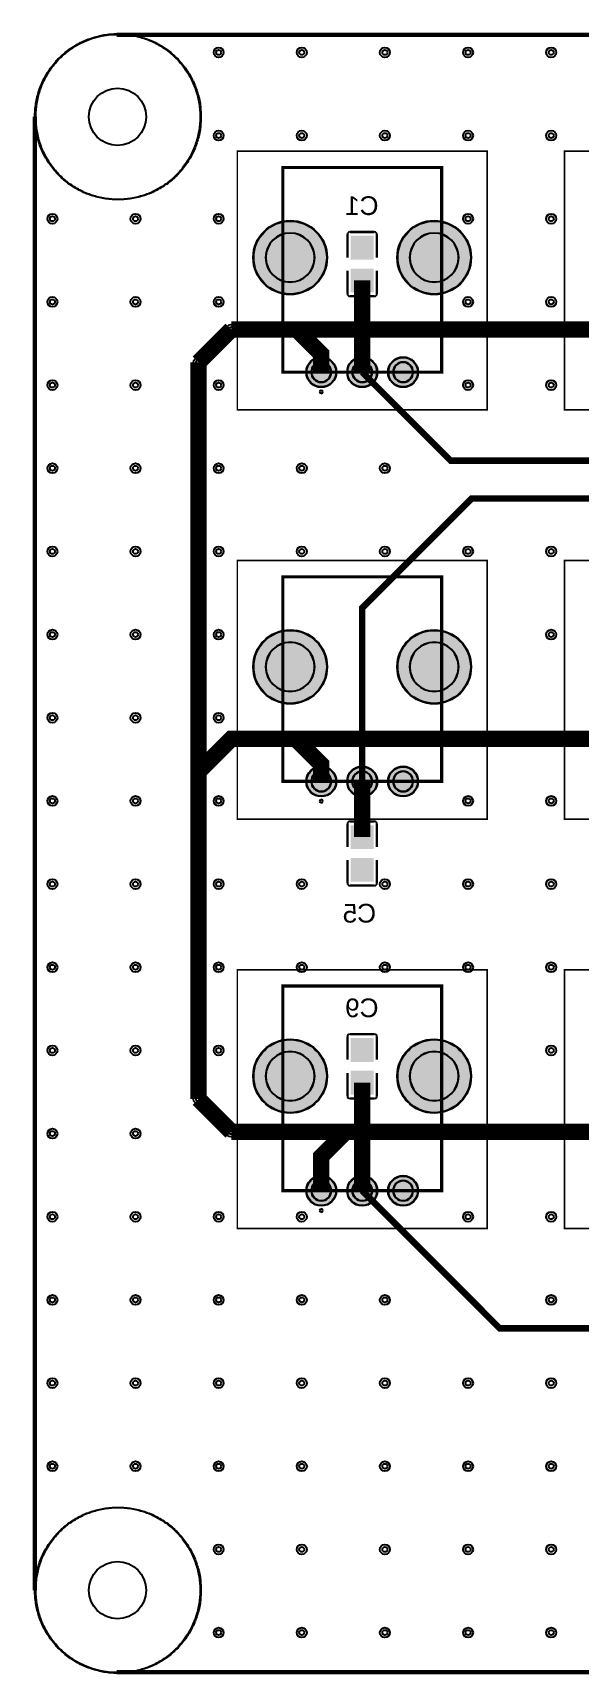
# Model space of a CAD drawing. Header units: millimetres. Extents: x 0 to 100, y 0 to 100.
# Drawn here: x -0.1 to 33.3, y -0.1 to 100.1 of the extents above; entities that cross this region are included whole.
import ezdxf

# ---------------------------------------------------------------- set-up
doc = ezdxf.new("R2010")
doc.units = ezdxf.units.MM
for name, color, linetype, true_color in [('BoardOutLine', 7, 'Continuous', 0xff00ff), ('BottomLayer', 7, 'Continuous', 0x0000ff), ('BottomPasteMaskLayer', 7, 'Continuous', 0x800000), ('BottomSilkLayer', 7, 'Continuous', 0x66cc33), ('BottomSolderMaskLayer', 7, 'Continuous', 0xaa00ff), ('Document', 7, 'Continuous', 0xffffff), ('Hole', 7, 'Continuous', 0x222222), ('Multi-Layer', 7, 'Continuous', 0xc0c0c0), ('TopLayer', 7, 'Continuous', 0xff0000), ('TopSilkLayer', 7, 'Continuous', 0xffcc00), ('TopSolderMaskLayer', 7, 'Continuous', 0x800080)]:
    doc.layers.add(name, color=color, linetype=linetype, true_color=true_color)
doc.styles.get("Standard").update_dxf_attribs({"font": 'arial.ttf'})

msp = doc.modelspace()

# ---------------------------------------------------------------- hatches: boundary and pattern name
at = {"layer": 'BottomLayer'}
for points in [[(20.68, 86.3), (19.32, 86.3), (19.32, 87.71), (20.68, 87.71)], [(20.68, 85.7), (19.32, 85.7), (19.32, 84.29), (20.68, 84.29)], [(19.32, 50.3), (20.68, 50.3), (20.68, 51.71), (19.32, 51.71)], [(19.32, 49.7), (20.68, 49.7), (20.68, 48.29), (19.32, 48.29)], [(20.68, 37.3), (19.32, 37.3), (19.32, 38.71), (20.68, 38.71)], [(20.68, 36.7), (19.32, 36.7), (19.32, 35.29), (20.68, 35.29)]]:
    msp.add_hatch(color=256, dxfattribs=at).paths.add_polyline_path(points)
at = {"layer": 'BottomPasteMaskLayer'}
for points in [[(20.62, 87.68), (19.34, 87.68), (19.29, 87.63), (19.29, 86.48), (19.34, 86.43), (19.75, 86.42), (19.75, 86.87), (20.2, 86.87), (20.2, 86.43), (20.62, 86.43), (20.67, 86.48), (20.67, 87.63)], [(20.62, 85.52), (20.2, 85.52), (20.2, 85.08), (19.75, 85.08), (19.75, 85.52), (19.34, 85.52), (19.29, 85.48), (19.29, 84.33), (19.34, 84.28), (20.62, 84.28), (20.67, 84.33), (20.67, 85.48)], [(19.38, 50.47), (19.8, 50.47), (19.8, 50.92), (20.25, 50.92), (20.25, 50.48), (20.66, 50.47), (20.71, 50.52), (20.71, 51.67), (20.66, 51.72), (19.38, 51.72), (19.33, 51.67), (19.33, 50.52)], [(19.38, 48.32), (20.66, 48.32), (20.71, 48.37), (20.71, 49.52), (20.66, 49.57), (20.25, 49.58), (20.25, 49.13), (19.8, 49.13), (19.8, 49.57), (19.38, 49.57), (19.33, 49.52), (19.33, 48.37)], [(20.62, 38.68), (19.34, 38.68), (19.29, 38.63), (19.29, 37.48), (19.34, 37.43), (19.75, 37.42), (19.75, 37.87), (20.2, 37.87), (20.2, 37.43), (20.62, 37.43), (20.67, 37.48), (20.67, 38.63)], [(20.62, 36.52), (20.2, 36.52), (20.2, 36.08), (19.75, 36.08), (19.75, 36.52), (19.34, 36.52), (19.29, 36.48), (19.29, 35.33), (19.34, 35.28), (20.62, 35.28), (20.67, 35.33), (20.67, 36.48)]]:
    msp.add_hatch(color=256, dxfattribs=at).paths.add_polyline_path(points)
at = {"layer": 'BottomSolderMaskLayer'}
for points in [[(13.34, 86.4, 1), (17.86, 86.4, 1)], [(22.14, 86.4, 1), (26.66, 86.4, 1)], [(20.7, 86.27), (19.3, 86.27), (19.3, 87.73), (20.7, 87.73)], [(20.7, 85.73), (19.3, 85.73), (19.3, 84.27), (20.7, 84.27)], [(16.57, 79.4, 1), (18.43, 79.4, 1)], [(19.07, 79.4, 1), (20.93, 79.4, 1)], [(21.57, 79.4, 1), (23.43, 79.4, 1)], [(13.34, 61.4, 1), (17.86, 61.4, 1)], [(22.14, 61.4, 1), (26.66, 61.4, 1)], [(16.57, 54.4, 1), (18.43, 54.4, 1)], [(19.07, 54.4, 1), (20.93, 54.4, 1)], [(21.57, 54.4, 1), (23.43, 54.4, 1)], [(19.3, 50.27), (20.7, 50.27), (20.7, 51.73), (19.3, 51.73)], [(19.3, 49.73), (20.7, 49.73), (20.7, 48.27), (19.3, 48.27)], [(13.34, 36.4, 1), (17.86, 36.4, 1)], [(20.7, 37.27), (19.3, 37.27), (19.3, 38.73), (20.7, 38.73)], [(22.14, 36.4, 1), (26.66, 36.4, 1)], [(20.7, 36.73), (19.3, 36.73), (19.3, 35.27), (20.7, 35.27)], [(16.57, 29.4, 1), (18.43, 29.4, 1)], [(19.07, 29.4, 1), (20.93, 29.4, 1)], [(21.57, 29.4, 1), (23.43, 29.4, 1)]]:
    msp.add_hatch(color=256, dxfattribs=at).paths.add_polyline_path(points)
at = {"layer": 'Multi-Layer'}
for points in [[(13.37, 86.4, 1), (17.83, 86.4, 1)], [(22.17, 86.4, 1), (26.63, 86.4, 1)], [(16.6, 79.4, 1), (18.4, 79.4, 1)], [(19.1, 79.4, 1), (20.9, 79.4, 1)], [(21.6, 79.4, 1), (23.4, 79.4, 1)], [(13.37, 61.4, 1), (17.83, 61.4, 1)], [(22.17, 61.4, 1), (26.63, 61.4, 1)], [(16.6, 54.4, 1), (18.4, 54.4, 1)], [(19.1, 54.4, 1), (20.9, 54.4, 1)], [(21.6, 54.4, 1), (23.4, 54.4, 1)], [(13.37, 36.4, 1), (17.83, 36.4, 1)], [(22.17, 36.4, 1), (26.63, 36.4, 1)], [(16.6, 29.4, 1), (18.4, 29.4, 1)], [(19.1, 29.4, 1), (20.9, 29.4, 1)], [(21.6, 29.4, 1), (23.4, 29.4, 1)]]:
    msp.add_hatch(color=256, dxfattribs=at).paths.add_polyline_path(points)
at = {"layer": 'TopSolderMaskLayer'}
for points in [[(13.34, 86.4, 1), (17.86, 86.4, 1)], [(22.14, 86.4, 1), (26.66, 86.4, 1)], [(16.57, 79.4, 1), (18.43, 79.4, 1)], [(19.07, 79.4, 1), (20.93, 79.4, 1)], [(21.57, 79.4, 1), (23.43, 79.4, 1)], [(13.34, 61.4, 1), (17.86, 61.4, 1)], [(22.14, 61.4, 1), (26.66, 61.4, 1)], [(16.57, 54.4, 1), (18.43, 54.4, 1)], [(19.07, 54.4, 1), (20.93, 54.4, 1)], [(21.57, 54.4, 1), (23.43, 54.4, 1)], [(13.34, 36.4, 1), (17.86, 36.4, 1)], [(22.14, 36.4, 1), (26.66, 36.4, 1)], [(16.57, 29.4, 1), (18.43, 29.4, 1)], [(19.07, 29.4, 1), (20.93, 29.4, 1)], [(21.57, 29.4, 1), (23.43, 29.4, 1)]]:
    msp.add_hatch(color=256, dxfattribs=at).paths.add_polyline_path(points)

# ---------------------------------------------------------------- linework, layer by layer
at = {"layer": 'BoardOutLine', "const_width": 0.254}
for points in [[(5, 100), (95, 100)], [(0, 5), (0, 95)], [(95, 0), (5, 0)]]:
    msp.add_lwpolyline(points, dxfattribs=at)
at = {"layer": 'BoardOutLine'}
for centre, start, end in [((5, 95), 90, 180), ((5, 5), 180, 270)]:
    msp.add_arc(centre, 5, start, end, dxfattribs=at)
at = {"layer": 'BottomLayer'}
for points in [[(0.05, 95), (0.05, 95.1), (0.05, 95.2), (0.06, 95.31), (0.07, 95.41), (0.07, 95.51), (0.09, 95.61), (0.1, 95.71), (0.11, 95.81), (0.13, 95.91), (0.15, 96.01), (0.17, 96.11), (0.19, 96.21), (0.22, 96.31), (0.25, 96.41), (0.28, 96.5), (0.31, 96.6), (0.34, 96.7), (0.38, 96.79), (0.41, 96.89), (0.45, 96.98), (0.49, 97.08), (0.53, 97.17), (0.58, 97.26), (0.62, 97.35), (0.67, 97.44), (0.72, 97.53), (0.77, 97.62), (0.83, 97.7), (0.88, 97.79), (0.94, 97.87), (1, 97.96), (1.06, 98.04), (1.12, 98.12), (1.18, 98.2), (1.25, 98.28), (1.32, 98.36), (1.38, 98.43), (1.45, 98.51), (1.53, 98.58), (1.6, 98.65), (1.67, 98.72), (1.75, 98.79), (1.82, 98.85), (1.9, 98.92), (1.98, 98.98), (2.06, 99.05), (2.14, 99.11), (2.23, 99.16), (2.31, 99.22), (2.4, 99.28), (2.48, 99.33), (2.57, 99.38), (2.66, 99.43), (2.75, 99.48), (2.84, 99.53), (2.93, 99.57), (3.02, 99.62), (3.12, 99.66), (3.21, 99.7), (3.31, 99.73), (3.4, 99.77), (3.5, 99.8), (3.6, 99.83), (3.69, 99.86), (3.79, 99.89), (3.89, 99.91), (3.99, 99.94), (4.09, 99.96), (4.19, 99.98), (4.29, 100), (4.39, 100.01), (4.49, 100.02), (4.59, 100.04), (4.69, 100.04), (4.79, 100.05), (4.9, 100.06), (5, 100.06), (5.1, 100.06), (5.2, 100.06), (5.3, 100.06), (5.41, 100.05), (5.51, 100.04), (5.61, 100.04), (5.71, 100.02), (5.81, 100.01), (5.91, 100), (6.01, 99.98), (6.11, 99.96), (6.21, 99.94), (6.31, 99.91), (6.41, 99.89), (6.51, 99.86), (6.6, 99.83), (6.7, 99.8), (6.8, 99.77), (6.89, 99.73), (6.99, 99.7), (7.08, 99.66), (7.18, 99.62), (7.27, 99.57), (7.36, 99.53), (7.45, 99.48), (7.54, 99.43), (7.63, 99.38), (7.72, 99.33), (7.8, 99.28), (7.89, 99.22), (7.97, 99.16), (8.06, 99.11), (8.14, 99.05), (8.22, 98.98), (8.3, 98.92), (8.38, 98.85), (8.45, 98.79), (8.53, 98.72), (8.6, 98.65), (8.67, 98.58), (8.75, 98.51), (8.82, 98.43), (8.88, 98.36), (8.95, 98.28), (9.02, 98.2), (9.08, 98.12), (9.14, 98.04), (9.2, 97.96), (9.26, 97.87), (9.32, 97.79), (9.37, 97.7), (9.43, 97.62), (9.48, 97.53), (9.53, 97.44), (9.58, 97.35), (9.62, 97.26), (9.67, 97.17), (9.71, 97.08), (9.75, 96.98), (9.79, 96.89), (9.82, 96.79), (9.86, 96.7), (9.89, 96.6), (9.92, 96.5), (9.95, 96.41), (9.98, 96.31), (10.01, 96.21), (10.03, 96.11), (10.05, 96.01), (10.07, 95.91), (10.09, 95.81), (10.1, 95.71), (10.11, 95.61), (10.13, 95.51), (10.13, 95.41), (10.14, 95.31), (10.15, 95.2), (10.15, 95.1), (10.15, 95), (10.15, 94.9), (10.15, 94.8), (10.14, 94.69), (10.13, 94.59), (10.13, 94.49), (10.11, 94.39), (10.1, 94.29), (10.09, 94.19), (10.07, 94.09), (10.05, 93.99), (10.03, 93.89), (10.01, 93.79), (9.98, 93.69), (9.95, 93.59), (9.92, 93.49), (9.89, 93.4), (9.86, 93.3), (9.82, 93.21), (9.79, 93.11), (9.75, 93.02), (9.71, 92.92), (9.67, 92.83), (9.62, 92.74), (9.58, 92.65), (9.53, 92.56), (9.48, 92.47), (9.43, 92.38), (9.37, 92.3), (9.32, 92.21), (9.26, 92.13), (9.2, 92.04), (9.14, 91.96), (9.08, 91.88), (9.02, 91.8), (8.95, 91.72), (8.88, 91.64), (8.82, 91.57), (8.75, 91.49), (8.67, 91.42), (8.6, 91.35), (8.53, 91.28), (8.45, 91.21), (8.38, 91.15), (8.3, 91.08), (8.22, 91.02), (8.14, 90.95), (8.06, 90.89), (7.97, 90.84), (7.89, 90.78), (7.8, 90.72), (7.72, 90.67), (7.63, 90.62), (7.54, 90.57), (7.45, 90.52), (7.36, 90.47), (7.27, 90.43), (7.18, 90.38), (7.08, 90.34), (6.99, 90.3), (6.89, 90.27), (6.8, 90.23), (6.7, 90.2), (6.6, 90.17), (6.51, 90.14), (6.41, 90.11), (6.31, 90.09), (6.21, 90.06), (6.11, 90.04), (6.01, 90.02), (5.91, 90), (5.81, 89.99), (5.71, 89.98), (5.61, 89.96), (5.51, 89.96), (5.41, 89.95), (5.3, 89.94), (5.2, 89.94), (5.1, 89.94), (5, 89.94), (4.9, 89.94), (4.79, 89.95), (4.69, 89.96), (4.59, 89.96), (4.49, 89.98), (4.39, 89.99), (4.29, 90), (4.19, 90.02), (4.09, 90.04), (3.99, 90.06), (3.89, 90.09), (3.79, 90.11), (3.69, 90.14), (3.6, 90.17), (3.5, 90.2), (3.4, 90.23), (3.31, 90.27), (3.21, 90.3), (3.12, 90.34), (3.02, 90.38), (2.93, 90.43), (2.84, 90.47), (2.75, 90.52), (2.66, 90.57), (2.57, 90.62), (2.48, 90.67), (2.4, 90.72), (2.31, 90.78), (2.23, 90.84), (2.14, 90.89), (2.06, 90.95), (1.98, 91.02), (1.9, 91.08), (1.82, 91.15), (1.75, 91.21), (1.67, 91.28), (1.6, 91.35), (1.53, 91.42), (1.45, 91.49), (1.38, 91.57), (1.32, 91.64), (1.25, 91.72), (1.18, 91.8), (1.12, 91.88), (1.06, 91.96), (1, 92.04), (0.94, 92.13), (0.88, 92.21), (0.83, 92.3), (0.77, 92.38), (0.72, 92.47), (0.67, 92.56), (0.62, 92.65), (0.58, 92.74), (0.53, 92.83), (0.49, 92.92), (0.45, 93.02), (0.41, 93.11), (0.38, 93.21), (0.34, 93.3), (0.31, 93.4), (0.28, 93.49), (0.25, 93.59), (0.22, 93.69), (0.19, 93.79), (0.17, 93.89), (0.15, 93.99), (0.13, 94.09), (0.11, 94.19), (0.1, 94.29), (0.09, 94.39), (0.07, 94.49), (0.07, 94.59), (0.06, 94.69), (0.05, 94.8), (0.05, 94.9), (0.05, 95)], [(0.05, 5), (0.05, 5.1), (0.05, 5.2), (0.06, 5.31), (0.07, 5.41), (0.07, 5.51), (0.09, 5.61), (0.1, 5.71), (0.11, 5.81), (0.13, 5.91), (0.15, 6.01), (0.17, 6.11), (0.19, 6.21), (0.22, 6.31), (0.25, 6.41), (0.28, 6.5), (0.31, 6.6), (0.34, 6.7), (0.38, 6.79), (0.41, 6.89), (0.45, 6.98), (0.49, 7.08), (0.53, 7.17), (0.58, 7.26), (0.62, 7.35), (0.67, 7.44), (0.72, 7.53), (0.77, 7.62), (0.83, 7.7), (0.88, 7.79), (0.94, 7.87), (1, 7.96), (1.06, 8.04), (1.12, 8.12), (1.18, 8.2), (1.25, 8.28), (1.32, 8.36), (1.38, 8.43), (1.45, 8.51), (1.53, 8.58), (1.6, 8.65), (1.67, 8.72), (1.75, 8.79), (1.82, 8.85), (1.9, 8.92), (1.98, 8.98), (2.06, 9.05), (2.14, 9.11), (2.23, 9.16), (2.31, 9.22), (2.4, 9.28), (2.48, 9.33), (2.57, 9.38), (2.66, 9.43), (2.75, 9.48), (2.84, 9.53), (2.93, 9.57), (3.02, 9.62), (3.12, 9.66), (3.21, 9.7), (3.31, 9.73), (3.4, 9.77), (3.5, 9.8), (3.6, 9.83), (3.69, 9.86), (3.79, 9.89), (3.89, 9.91), (3.99, 9.94), (4.09, 9.96), (4.19, 9.98), (4.29, 10), (4.39, 10.01), (4.49, 10.02), (4.59, 10.04), (4.69, 10.04), (4.79, 10.05), (4.9, 10.06), (5, 10.06), (5.1, 10.06), (5.2, 10.06), (5.3, 10.06), (5.41, 10.05), (5.51, 10.04), (5.61, 10.04), (5.71, 10.02), (5.81, 10.01), (5.91, 10), (6.01, 9.98), (6.11, 9.96), (6.21, 9.94), (6.31, 9.91), (6.41, 9.89), (6.51, 9.86), (6.6, 9.83), (6.7, 9.8), (6.8, 9.77), (6.89, 9.73), (6.99, 9.7), (7.08, 9.66), (7.18, 9.62), (7.27, 9.57), (7.36, 9.53), (7.45, 9.48), (7.54, 9.43), (7.63, 9.38), (7.72, 9.33), (7.8, 9.28), (7.89, 9.22), (7.97, 9.16), (8.06, 9.11), (8.14, 9.05), (8.22, 8.98), (8.3, 8.92), (8.38, 8.85), (8.45, 8.79), (8.53, 8.72), (8.6, 8.65), (8.67, 8.58), (8.75, 8.51), (8.82, 8.43), (8.88, 8.36), (8.95, 8.28), (9.02, 8.2), (9.08, 8.12), (9.14, 8.04), (9.2, 7.96), (9.26, 7.87), (9.32, 7.79), (9.37, 7.7), (9.43, 7.62), (9.48, 7.53), (9.53, 7.44), (9.58, 7.35), (9.62, 7.26), (9.67, 7.17), (9.71, 7.08), (9.75, 6.98), (9.79, 6.89), (9.82, 6.79), (9.86, 6.7), (9.89, 6.6), (9.92, 6.5), (9.95, 6.41), (9.98, 6.31), (10.01, 6.21), (10.03, 6.11), (10.05, 6.01), (10.07, 5.91), (10.09, 5.81), (10.1, 5.71), (10.11, 5.61), (10.13, 5.51), (10.13, 5.41), (10.14, 5.31), (10.15, 5.2), (10.15, 5.1), (10.15, 5), (10.15, 4.9), (10.15, 4.8), (10.14, 4.69), (10.13, 4.59), (10.13, 4.49), (10.11, 4.39), (10.1, 4.29), (10.09, 4.19), (10.07, 4.09), (10.05, 3.99), (10.03, 3.89), (10.01, 3.79), (9.98, 3.69), (9.95, 3.59), (9.92, 3.49), (9.89, 3.4), (9.86, 3.3), (9.82, 3.21), (9.79, 3.11), (9.75, 3.02), (9.71, 2.92), (9.67, 2.83), (9.62, 2.74), (9.58, 2.65), (9.53, 2.56), (9.48, 2.47), (9.43, 2.38), (9.37, 2.3), (9.32, 2.21), (9.26, 2.13), (9.2, 2.04), (9.14, 1.96), (9.08, 1.88), (9.02, 1.8), (8.95, 1.72), (8.88, 1.64), (8.82, 1.57), (8.75, 1.49), (8.67, 1.42), (8.6, 1.35), (8.53, 1.28), (8.45, 1.21), (8.38, 1.15), (8.3, 1.08), (8.22, 1.02), (8.14, 0.95), (8.06, 0.89), (7.97, 0.84), (7.89, 0.78), (7.8, 0.72), (7.72, 0.67), (7.63, 0.62), (7.54, 0.57), (7.45, 0.52), (7.36, 0.47), (7.27, 0.43), (7.18, 0.38), (7.08, 0.34), (6.99, 0.3), (6.89, 0.27), (6.8, 0.23), (6.7, 0.2), (6.6, 0.17), (6.51, 0.14), (6.41, 0.11), (6.31, 0.09), (6.21, 0.06), (6.11, 0.04), (6.01, 0.02), (5.91, 0), (5.81, -0.01), (5.71, -0.02), (5.61, -0.04), (5.51, -0.04), (5.41, -0.05), (5.3, -0.06), (5.2, -0.06), (5.1, -0.06), (5, -0.06), (4.9, -0.06), (4.79, -0.05), (4.69, -0.04), (4.59, -0.04), (4.49, -0.02), (4.39, -0.01), (4.29, 0), (4.19, 0.02), (4.09, 0.04), (3.99, 0.06), (3.89, 0.09), (3.79, 0.11), (3.69, 0.14), (3.6, 0.17), (3.5, 0.2), (3.4, 0.23), (3.31, 0.27), (3.21, 0.3), (3.12, 0.34), (3.02, 0.38), (2.93, 0.43), (2.84, 0.47), (2.75, 0.52), (2.66, 0.57), (2.57, 0.62), (2.48, 0.67), (2.4, 0.72), (2.31, 0.78), (2.23, 0.84), (2.14, 0.89), (2.06, 0.95), (1.98, 1.02), (1.9, 1.08), (1.82, 1.15), (1.75, 1.21), (1.67, 1.28), (1.6, 1.35), (1.53, 1.42), (1.45, 1.49), (1.38, 1.57), (1.32, 1.64), (1.25, 1.72), (1.18, 1.8), (1.12, 1.88), (1.06, 1.96), (1, 2.04), (0.94, 2.13), (0.88, 2.21), (0.83, 2.3), (0.77, 2.38), (0.72, 2.47), (0.67, 2.56), (0.62, 2.65), (0.58, 2.74), (0.53, 2.83), (0.49, 2.92), (0.45, 3.02), (0.41, 3.11), (0.38, 3.21), (0.34, 3.3), (0.31, 3.4), (0.28, 3.49), (0.25, 3.59), (0.22, 3.69), (0.19, 3.79), (0.17, 3.89), (0.15, 3.99), (0.13, 4.09), (0.11, 4.19), (0.1, 4.29), (0.09, 4.39), (0.07, 4.49), (0.07, 4.59), (0.06, 4.69), (0.05, 4.8), (0.05, 4.9), (0.05, 5)]]:
    msp.add_lwpolyline(points, close=True, dxfattribs=at)
for points, const_width in [([(20, 79.4), (20, 79.4), (20, 85)], 1), ([(10, 80), (12, 82)], 1), ([(10, 55), (10, 55), (10, 80)], 1), ([(85.13, 72.33), (81.68, 72.33), (80, 74), (25.4, 74), (20, 79.4)], 0.4), ([(85.13, 71.68), (26.68, 71.68), (20, 65), (20, 54.4)], 0.4), ([(12, 57), (10, 55)], 1), ([(10, 55), (10, 35)], 1), ([(20, 51), (20, 54.4)], 1), ([(20, 36), (20, 29.4), (20, 29.4)], 1), ([(12, 33), (10, 35)], 1), ([(94.27, 30.13), (94.27, 24.27), (91, 21), (28.4, 21), (20, 29.4)], 0.4)]:
    msp.add_lwpolyline(points, dxfattribs=dict(at, const_width=const_width))
at = {"layer": 'BottomSilkLayer', "const_width": 0.152}
for points in [[(19.1, 87.81), (19.1, 86.4)], [(20.75, 87.96), (19.25, 87.96)], [(20.9, 86.4), (20.9, 87.81)], [(19.1, 84.19), (19.1, 85.6)], [(20.9, 85.6), (20.9, 84.19)], [(20.75, 84.04), (19.25, 84.04)], [(19.1, 50.4), (19.1, 51.81)], [(19.25, 51.96), (20.75, 51.96)], [(20.9, 51.81), (20.9, 50.4)], [(19.1, 49.6), (19.1, 48.19)], [(20.9, 48.19), (20.9, 49.6)], [(19.25, 48.04), (20.75, 48.04)], [(19.1, 38.81), (19.1, 37.4)], [(20.75, 38.96), (19.25, 38.96)], [(20.9, 37.4), (20.9, 38.81)], [(19.1, 35.19), (19.1, 36.6)], [(20.9, 36.6), (20.9, 35.19)], [(20.75, 35.04), (19.25, 35.04)]]:
    msp.add_lwpolyline(points, dxfattribs=at)
at = {"layer": 'BottomSilkLayer'}
for centre, start, end in [((19.25, 87.81), 90, 180), ((20.75, 87.81), 0, 90), ((19.25, 84.19), 180, 270), ((20.75, 84.19), 270, 0), ((19.25, 51.81), 90, 180), ((20.75, 51.81), 0, 90), ((19.25, 48.19), 180, 270), ((20.75, 48.19), 270, 0), ((19.25, 38.81), 90, 180), ((20.75, 38.81), 0, 90), ((19.25, 35.19), 180, 270), ((20.75, 35.19), 270, 0)]:
    msp.add_arc(centre, 0.152, start, end, dxfattribs=at)
at = {"layer": 'BottomSolderMaskLayer'}
for points in [[(15.6, 87.9), (15.6, 87.9)], [(24.4, 87.9), (24.4, 87.9)], [(15.6, 84.9), (15.6, 84.9)], [(24.4, 84.9), (24.4, 84.9)], [(17.5, 80.02), (17.5, 80.02)], [(20, 80.02), (20, 80.02)], [(22.5, 80.02), (22.5, 80.02)], [(17.5, 78.78), (17.5, 78.78)], [(20, 78.78), (20, 78.78)], [(22.5, 78.78), (22.5, 78.78)], [(15.6, 62.9), (15.6, 62.9)], [(24.4, 62.9), (24.4, 62.9)], [(15.6, 59.9), (15.6, 59.9)], [(24.4, 59.9), (24.4, 59.9)], [(17.5, 55.02), (17.5, 55.02)], [(20, 55.02), (20, 55.02)], [(22.5, 55.02), (22.5, 55.02)], [(17.5, 53.78), (17.5, 53.78)], [(20, 53.78), (20, 53.78)], [(22.5, 53.78), (22.5, 53.78)], [(15.6, 37.9), (15.6, 37.9)], [(24.4, 37.9), (24.4, 37.9)], [(15.6, 34.9), (15.6, 34.9)], [(24.4, 34.9), (24.4, 34.9)], [(17.5, 30.02), (17.5, 30.02)], [(20, 30.02), (20, 30.02)], [(22.5, 30.02), (22.5, 30.02)], [(17.5, 28.78), (17.5, 28.78)], [(20, 28.78), (20, 28.78)], [(22.5, 28.78), (22.5, 28.78)]]:
    msp.add_lwpolyline(points, close=True, dxfattribs=at)
for centre, radius in [((15.6, 86.4), 2.26), ((24.4, 86.4), 2.26), ((17.5, 79.4), 0.925), ((20, 79.4), 0.925), ((22.5, 79.4), 0.925), ((15.6, 61.4), 2.26), ((24.4, 61.4), 2.26), ((17.5, 54.4), 0.925), ((20, 54.4), 0.925), ((22.5, 54.4), 0.925), ((15.6, 36.4), 2.26), ((24.4, 36.4), 2.26), ((17.5, 29.4), 0.925), ((20, 29.4), 0.925), ((22.5, 29.4), 0.925)]:
    msp.add_circle(centre, radius, dxfattribs=at)
for centre, radius, start, end in [((15.6, 86.4), 1.5, 90, 270), ((15.6, 86.4), 1.5, 270, 90), ((24.4, 86.4), 1.5, 90, 270), ((24.4, 86.4), 1.5, 270, 90), ((17.5, 79.4), 0.617, 90, 270), ((17.5, 79.4), 0.617, 270, 90), ((20, 79.4), 0.617, 90, 270), ((20, 79.4), 0.617, 270, 90), ((22.5, 79.4), 0.617, 90, 270), ((22.5, 79.4), 0.617, 270, 90), ((15.6, 61.4), 1.5, 90, 270), ((15.6, 61.4), 1.5, 270, 90), ((24.4, 61.4), 1.5, 90, 270), ((24.4, 61.4), 1.5, 270, 90), ((17.5, 54.4), 0.617, 90, 270), ((17.5, 54.4), 0.617, 270, 90), ((20, 54.4), 0.617, 90, 270), ((20, 54.4), 0.617, 270, 90), ((22.5, 54.4), 0.617, 90, 270), ((22.5, 54.4), 0.617, 270, 90), ((15.6, 36.4), 1.5, 90, 270), ((15.6, 36.4), 1.5, 270, 90), ((24.4, 36.4), 1.5, 90, 270), ((24.4, 36.4), 1.5, 270, 90), ((17.5, 29.4), 0.617, 90, 270), ((17.5, 29.4), 0.617, 270, 90), ((20, 29.4), 0.617, 90, 270), ((20, 29.4), 0.617, 270, 90), ((22.5, 29.4), 0.617, 90, 270), ((22.5, 29.4), 0.617, 270, 90)]:
    msp.add_arc(centre, radius, start, end, dxfattribs=at)
at = {"layer": 'Document'}
for points, const_width in [([(12.37, 92.9), (27.63, 92.9), (27.63, 77.1), (12.37, 77.1), (12.37, 92.9)], 0.1), ([(32.37, 92.9), (47.63, 92.9), (47.63, 77.1), (32.37, 77.1), (32.37, 92.9)], 0.1), ([(15.15, 91.9), (24.85, 91.9), (24.85, 79.4), (15.15, 79.4), (15.15, 91.9)], 0.2), ([(12.37, 67.9), (27.63, 67.9), (27.63, 52.1), (12.37, 52.1), (12.37, 67.9)], 0.1), ([(32.37, 67.9), (47.63, 67.9), (47.63, 52.1), (32.37, 52.1), (32.37, 67.9)], 0.1), ([(15.15, 66.9), (24.85, 66.9), (24.85, 54.4), (15.15, 54.4), (15.15, 66.9)], 0.2), ([(12.37, 42.9), (27.63, 42.9), (27.63, 27.1), (12.37, 27.1), (12.37, 42.9)], 0.1), ([(32.37, 42.9), (47.63, 42.9), (47.63, 27.1), (32.37, 27.1), (32.37, 42.9)], 0.1), ([(15.15, 41.9), (24.85, 41.9), (24.85, 29.4), (15.15, 29.4), (15.15, 41.9)], 0.2)]:
    msp.add_lwpolyline(points, close=True, dxfattribs=dict(at, const_width=const_width))
at = {"layer": 'Hole'}
for centre, radius in [((11.23, 98.93), 0.153), ((16.31, 98.93), 0.153), ((21.39, 98.93), 0.153), ((26.47, 98.93), 0.153), ((31.55, 98.93), 0.153), ((11.23, 93.85), 0.153), ((16.31, 93.85), 0.153), ((21.39, 93.85), 0.153), ((26.47, 93.85), 0.153), ((31.55, 93.85), 0.153), ((1.07, 88.77), 0.153), ((6.15, 88.77), 0.153), ((11.23, 88.77), 0.153), ((26.47, 88.77), 0.153), ((31.55, 88.77), 0.153), ((1.07, 83.69), 0.153), ((6.15, 83.69), 0.153), ((11.23, 83.69), 0.153), ((26.47, 83.69), 0.153), ((31.55, 83.69), 0.153), ((12, 82), 0.152), ((11, 81), 0.152), ((10, 80), 0.152), ((1.07, 78.61), 0.153), ((6.15, 78.61), 0.153), ((11.23, 78.61), 0.153), ((26.47, 78.61), 0.153), ((31.55, 78.61), 0.153), ((1.07, 73.53), 0.153), ((6.15, 73.53), 0.153), ((11.23, 73.53), 0.153), ((16.31, 73.53), 0.153), ((21.39, 73.53), 0.153), ((1.07, 68.45), 0.153), ((6.15, 68.45), 0.153), ((11.23, 68.45), 0.153), ((16.31, 68.45), 0.153), ((21.39, 68.45), 0.153), ((26.47, 68.45), 0.153), ((31.55, 68.45), 0.153), ((1.07, 63.37), 0.153), ((6.15, 63.37), 0.153), ((11.23, 63.37), 0.153), ((31.55, 63.37), 0.153), ((1.07, 58.29), 0.153), ((6.15, 58.29), 0.153), ((11.23, 58.29), 0.153), ((12, 57), 0.152), ((11, 56), 0.152), ((10, 55), 0.152), ((1.07, 53.21), 0.153), ((6.15, 53.21), 0.153), ((11.23, 53.21), 0.153), ((26.47, 53.21), 0.153), ((31.55, 53.21), 0.153), ((1.07, 48.13), 0.153), ((6.15, 48.13), 0.153), ((11.23, 48.13), 0.153), ((16.31, 48.13), 0.153), ((21.39, 48.13), 0.153), ((26.47, 48.13), 0.153), ((31.55, 48.13), 0.153), ((1.07, 43.05), 0.153), ((6.15, 43.05), 0.153), ((11.23, 43.05), 0.153), ((16.31, 43.05), 0.153), ((21.39, 43.05), 0.153), ((26.47, 43.05), 0.153), ((31.55, 43.05), 0.153), ((1.07, 37.97), 0.153), ((6.15, 37.97), 0.153), ((11.23, 37.97), 0.153), ((31.55, 37.97), 0.153), ((10, 35), 0.152), ((11, 34), 0.152), ((12, 33), 0.152), ((1.07, 32.89), 0.153), ((6.15, 32.89), 0.153), ((1.07, 27.81), 0.153), ((6.15, 27.81), 0.153), ((11.23, 27.81), 0.153), ((16.31, 27.81), 0.153), ((26.47, 27.81), 0.153), ((31.55, 27.81), 0.153), ((1.07, 22.73), 0.153), ((6.15, 22.73), 0.153), ((11.23, 22.73), 0.153), ((16.31, 22.73), 0.153), ((21.39, 22.73), 0.153), ((31.55, 22.73), 0.153), ((1.07, 17.65), 0.153), ((6.15, 17.65), 0.153), ((11.23, 17.65), 0.153), ((16.31, 17.65), 0.153), ((21.39, 17.65), 0.153), ((26.47, 17.65), 0.153), ((31.55, 17.65), 0.153), ((1.07, 12.57), 0.153), ((6.15, 12.57), 0.153), ((11.23, 12.57), 0.153), ((16.31, 12.57), 0.153), ((21.39, 12.57), 0.153), ((26.47, 12.57), 0.153), ((31.55, 12.57), 0.153), ((11.23, 7.49), 0.153), ((16.31, 7.49), 0.153), ((21.39, 7.49), 0.153), ((26.47, 7.49), 0.153), ((31.55, 7.49), 0.153), ((11.23, 2.41), 0.153), ((16.31, 2.41), 0.153), ((21.39, 2.41), 0.153), ((26.47, 2.41), 0.153), ((31.55, 2.41), 0.153)]:
    msp.add_circle(centre, radius, dxfattribs=at)
at = {"layer": 'Multi-Layer'}
for points in [[(15.6, 87.89), (15.6, 87.89)], [(24.4, 87.89), (24.4, 87.89)], [(15.6, 84.91), (15.6, 84.91)], [(24.4, 84.91), (24.4, 84.91)], [(17.5, 80), (17.5, 80)], [(20, 80), (20, 80)], [(22.5, 80), (22.5, 80)], [(17.5, 78.8), (17.5, 78.8)], [(20, 78.8), (20, 78.8)], [(22.5, 78.8), (22.5, 78.8)], [(15.6, 62.89), (15.6, 62.89)], [(24.4, 62.89), (24.4, 62.89)], [(15.6, 59.91), (15.6, 59.91)], [(24.4, 59.91), (24.4, 59.91)], [(17.5, 55), (17.5, 55)], [(20, 55), (20, 55)], [(22.5, 55), (22.5, 55)], [(17.5, 53.8), (17.5, 53.8)], [(20, 53.8), (20, 53.8)], [(22.5, 53.8), (22.5, 53.8)], [(15.6, 37.89), (15.6, 37.89)], [(24.4, 37.89), (24.4, 37.89)], [(15.6, 34.91), (15.6, 34.91)], [(24.4, 34.91), (24.4, 34.91)], [(17.5, 30), (17.5, 30)], [(20, 30), (20, 30)], [(22.5, 30), (22.5, 30)], [(17.5, 28.8), (17.5, 28.8)], [(20, 28.8), (20, 28.8)], [(22.5, 28.8), (22.5, 28.8)]]:
    msp.add_lwpolyline(points, close=True, dxfattribs=at)
for centre, radius in [((11.23, 98.93), 0.305), ((16.31, 98.93), 0.305), ((21.39, 98.93), 0.305), ((26.47, 98.93), 0.305), ((31.55, 98.93), 0.305), ((5.05, 95), 1.75), ((11.23, 93.85), 0.305), ((16.31, 93.85), 0.305), ((21.39, 93.85), 0.305), ((26.47, 93.85), 0.305), ((31.55, 93.85), 0.305), ((1.07, 88.77), 0.305), ((6.15, 88.77), 0.305), ((11.23, 88.77), 0.305), ((15.6, 86.4), 2.23), ((24.4, 86.4), 2.23), ((26.47, 88.77), 0.305), ((31.55, 88.77), 0.305), ((1.07, 83.69), 0.305), ((6.15, 83.69), 0.305), ((11.23, 83.69), 0.305), ((26.47, 83.69), 0.305), ((31.55, 83.69), 0.305), ((12, 82), 0.305), ((11, 81), 0.305), ((10, 80), 0.305), ((17.5, 79.4), 0.9), ((20, 79.4), 0.9), ((22.5, 79.4), 0.9), ((1.07, 78.61), 0.305), ((6.15, 78.61), 0.305), ((11.23, 78.61), 0.305), ((26.47, 78.61), 0.305), ((31.55, 78.61), 0.305), ((1.07, 73.53), 0.305), ((6.15, 73.53), 0.305), ((11.23, 73.53), 0.305), ((16.31, 73.53), 0.305), ((21.39, 73.53), 0.305), ((1.07, 68.45), 0.305), ((6.15, 68.45), 0.305), ((11.23, 68.45), 0.305), ((16.31, 68.45), 0.305), ((21.39, 68.45), 0.305), ((26.47, 68.45), 0.305), ((31.55, 68.45), 0.305), ((1.07, 63.37), 0.305), ((6.15, 63.37), 0.305), ((11.23, 63.37), 0.305), ((15.6, 61.4), 2.23), ((24.4, 61.4), 2.23), ((31.55, 63.37), 0.305), ((1.07, 58.29), 0.305), ((6.15, 58.29), 0.305), ((11.23, 58.29), 0.305), ((12, 57), 0.305), ((11, 56), 0.305), ((10, 55), 0.305), ((17.5, 54.4), 0.9), ((20, 54.4), 0.9), ((22.5, 54.4), 0.9), ((1.07, 53.21), 0.305), ((6.15, 53.21), 0.305), ((11.23, 53.21), 0.305), ((26.47, 53.21), 0.305), ((31.55, 53.21), 0.305), ((1.07, 48.13), 0.305), ((6.15, 48.13), 0.305), ((11.23, 48.13), 0.305), ((16.31, 48.13), 0.305), ((21.39, 48.13), 0.305), ((26.47, 48.13), 0.305), ((31.55, 48.13), 0.305), ((1.07, 43.05), 0.305), ((6.15, 43.05), 0.305), ((11.23, 43.05), 0.305), ((16.31, 43.05), 0.305), ((21.39, 43.05), 0.305), ((26.47, 43.05), 0.305), ((31.55, 43.05), 0.305), ((1.07, 37.97), 0.305), ((6.15, 37.97), 0.305), ((11.23, 37.97), 0.305), ((15.6, 36.4), 2.23), ((24.4, 36.4), 2.23), ((31.55, 37.97), 0.305), ((10, 35), 0.305), ((11, 34), 0.305), ((1.07, 32.89), 0.305), ((6.15, 32.89), 0.305), ((12, 33), 0.305), ((17.5, 29.4), 0.9), ((20, 29.4), 0.9), ((22.5, 29.4), 0.9), ((1.07, 27.81), 0.305), ((6.15, 27.81), 0.305), ((11.23, 27.81), 0.305), ((16.31, 27.81), 0.305), ((26.47, 27.81), 0.305), ((31.55, 27.81), 0.305), ((1.07, 22.73), 0.305), ((6.15, 22.73), 0.305), ((11.23, 22.73), 0.305), ((16.31, 22.73), 0.305), ((21.39, 22.73), 0.305), ((31.55, 22.73), 0.305), ((1.07, 17.65), 0.305), ((6.15, 17.65), 0.305), ((11.23, 17.65), 0.305), ((16.31, 17.65), 0.305), ((21.39, 17.65), 0.305), ((26.47, 17.65), 0.305), ((31.55, 17.65), 0.305), ((1.07, 12.57), 0.305), ((6.15, 12.57), 0.305), ((11.23, 12.57), 0.305), ((16.31, 12.57), 0.305), ((21.39, 12.57), 0.305), ((26.47, 12.57), 0.305), ((31.55, 12.57), 0.305), ((11.23, 7.49), 0.305), ((16.31, 7.49), 0.305), ((21.39, 7.49), 0.305), ((26.47, 7.49), 0.305), ((31.55, 7.49), 0.305), ((5.05, 5), 1.75), ((11.23, 2.41), 0.305), ((16.31, 2.41), 0.305), ((21.39, 2.41), 0.305), ((26.47, 2.41), 0.305), ((31.55, 2.41), 0.305)]:
    msp.add_circle(centre, radius, dxfattribs=at)
for centre, radius, start, end in [((15.6, 86.4), 1.49, 90, 270), ((15.6, 86.4), 1.49, 270, 90), ((24.4, 86.4), 1.49, 90, 270), ((24.4, 86.4), 1.49, 270, 90), ((17.5, 79.4), 0.6, 90, 270), ((17.5, 79.4), 0.6, 270, 90), ((20, 79.4), 0.6, 90, 270), ((20, 79.4), 0.6, 270, 90), ((22.5, 79.4), 0.6, 90, 270), ((22.5, 79.4), 0.6, 270, 90), ((15.6, 61.4), 1.49, 90, 270), ((15.6, 61.4), 1.49, 270, 90), ((24.4, 61.4), 1.49, 90, 270), ((24.4, 61.4), 1.49, 270, 90), ((17.5, 54.4), 0.6, 90, 270), ((17.5, 54.4), 0.6, 270, 90), ((20, 54.4), 0.6, 90, 270), ((20, 54.4), 0.6, 270, 90), ((22.5, 54.4), 0.6, 90, 270), ((22.5, 54.4), 0.6, 270, 90), ((15.6, 36.4), 1.49, 90, 270), ((15.6, 36.4), 1.49, 270, 90), ((24.4, 36.4), 1.49, 90, 270), ((24.4, 36.4), 1.49, 270, 90), ((17.5, 29.4), 0.6, 90, 270), ((17.5, 29.4), 0.6, 270, 90), ((20, 29.4), 0.6, 90, 270), ((20, 29.4), 0.6, 270, 90), ((22.5, 29.4), 0.6, 90, 270), ((22.5, 29.4), 0.6, 270, 90)]:
    msp.add_arc(centre, radius, start, end, dxfattribs=at)
at = {"layer": 'TopLayer'}
for points in [[(0, 95), (0, 95.1), (0, 95.2), (0.01, 95.31), (0.02, 95.41), (0.02, 95.51), (0.04, 95.61), (0.05, 95.71), (0.06, 95.81), (0.08, 95.91), (0.1, 96.01), (0.12, 96.11), (0.14, 96.21), (0.17, 96.31), (0.2, 96.41), (0.23, 96.5), (0.26, 96.6), (0.29, 96.7), (0.33, 96.79), (0.36, 96.89), (0.4, 96.98), (0.44, 97.08), (0.48, 97.17), (0.53, 97.26), (0.57, 97.35), (0.62, 97.44), (0.67, 97.53), (0.72, 97.62), (0.78, 97.7), (0.83, 97.79), (0.89, 97.87), (0.95, 97.96), (1.01, 98.04), (1.07, 98.12), (1.13, 98.2), (1.2, 98.28), (1.27, 98.36), (1.33, 98.43), (1.4, 98.51), (1.48, 98.58), (1.55, 98.65), (1.62, 98.72), (1.7, 98.79), (1.77, 98.85), (1.85, 98.92), (1.93, 98.98), (2.01, 99.05), (2.09, 99.11), (2.18, 99.16), (2.26, 99.22), (2.35, 99.28), (2.43, 99.33), (2.52, 99.38), (2.61, 99.43), (2.7, 99.48), (2.79, 99.53), (2.88, 99.57), (2.97, 99.62), (3.07, 99.66), (3.16, 99.7), (3.26, 99.73), (3.35, 99.77), (3.45, 99.8), (3.55, 99.83), (3.64, 99.86), (3.74, 99.89), (3.84, 99.91), (3.94, 99.94), (4.04, 99.96), (4.14, 99.98), (4.24, 100), (4.34, 100.01), (4.44, 100.02), (4.54, 100.04), (4.64, 100.04), (4.74, 100.05), (4.85, 100.06), (4.95, 100.06), (5.05, 100.06), (5.15, 100.06), (5.25, 100.06), (5.36, 100.05), (5.46, 100.04), (5.56, 100.04), (5.66, 100.02), (5.76, 100.01), (5.86, 100), (5.96, 99.98), (6.06, 99.96), (6.16, 99.94), (6.26, 99.91), (6.36, 99.89), (6.46, 99.86), (6.55, 99.83), (6.65, 99.8), (6.75, 99.77), (6.84, 99.73), (6.94, 99.7), (7.03, 99.66), (7.13, 99.62), (7.22, 99.57), (7.31, 99.53), (7.4, 99.48), (7.49, 99.43), (7.58, 99.38), (7.67, 99.33), (7.75, 99.28), (7.84, 99.22), (7.92, 99.16), (8.01, 99.11), (8.09, 99.05), (8.17, 98.98), (8.25, 98.92), (8.33, 98.85), (8.4, 98.79), (8.48, 98.72), (8.55, 98.65), (8.62, 98.58), (8.7, 98.51), (8.77, 98.43), (8.83, 98.36), (8.9, 98.28), (8.97, 98.2), (9.03, 98.12), (9.09, 98.04), (9.15, 97.96), (9.21, 97.87), (9.27, 97.79), (9.32, 97.7), (9.38, 97.62), (9.43, 97.53), (9.48, 97.44), (9.53, 97.35), (9.57, 97.26), (9.62, 97.17), (9.66, 97.08), (9.7, 96.98), (9.74, 96.89), (9.77, 96.79), (9.81, 96.7), (9.84, 96.6), (9.87, 96.5), (9.9, 96.41), (9.93, 96.31), (9.96, 96.21), (9.98, 96.11), (10, 96.01), (10.02, 95.91), (10.04, 95.81), (10.05, 95.71), (10.06, 95.61), (10.08, 95.51), (10.08, 95.41), (10.09, 95.31), (10.1, 95.2), (10.1, 95.1), (10.1, 95), (10.1, 94.9), (10.1, 94.8), (10.09, 94.69), (10.08, 94.59), (10.08, 94.49), (10.06, 94.39), (10.05, 94.29), (10.04, 94.19), (10.02, 94.09), (10, 93.99), (9.98, 93.89), (9.96, 93.79), (9.93, 93.69), (9.9, 93.59), (9.87, 93.49), (9.84, 93.4), (9.81, 93.3), (9.77, 93.21), (9.74, 93.11), (9.7, 93.02), (9.66, 92.92), (9.62, 92.83), (9.57, 92.74), (9.53, 92.65), (9.48, 92.56), (9.43, 92.47), (9.38, 92.38), (9.32, 92.3), (9.27, 92.21), (9.21, 92.13), (9.15, 92.04), (9.09, 91.96), (9.03, 91.88), (8.97, 91.8), (8.9, 91.72), (8.83, 91.64), (8.77, 91.57), (8.7, 91.49), (8.62, 91.42), (8.55, 91.35), (8.48, 91.28), (8.4, 91.21), (8.33, 91.15), (8.25, 91.08), (8.17, 91.02), (8.09, 90.95), (8.01, 90.89), (7.92, 90.84), (7.84, 90.78), (7.75, 90.72), (7.67, 90.67), (7.58, 90.62), (7.49, 90.57), (7.4, 90.52), (7.31, 90.47), (7.22, 90.43), (7.13, 90.38), (7.03, 90.34), (6.94, 90.3), (6.84, 90.27), (6.75, 90.23), (6.65, 90.2), (6.55, 90.17), (6.46, 90.14), (6.36, 90.11), (6.26, 90.09), (6.16, 90.06), (6.06, 90.04), (5.96, 90.02), (5.86, 90), (5.76, 89.99), (5.66, 89.98), (5.56, 89.96), (5.46, 89.96), (5.36, 89.95), (5.25, 89.94), (5.15, 89.94), (5.05, 89.94), (4.95, 89.94), (4.85, 89.94), (4.74, 89.95), (4.64, 89.96), (4.54, 89.96), (4.44, 89.98), (4.34, 89.99), (4.24, 90), (4.14, 90.02), (4.04, 90.04), (3.94, 90.06), (3.84, 90.09), (3.74, 90.11), (3.64, 90.14), (3.55, 90.17), (3.45, 90.2), (3.35, 90.23), (3.26, 90.27), (3.16, 90.3), (3.07, 90.34), (2.97, 90.38), (2.88, 90.43), (2.79, 90.47), (2.7, 90.52), (2.61, 90.57), (2.52, 90.62), (2.43, 90.67), (2.35, 90.72), (2.26, 90.78), (2.18, 90.84), (2.09, 90.89), (2.01, 90.95), (1.93, 91.02), (1.85, 91.08), (1.77, 91.15), (1.7, 91.21), (1.62, 91.28), (1.55, 91.35), (1.48, 91.42), (1.4, 91.49), (1.33, 91.57), (1.27, 91.64), (1.2, 91.72), (1.13, 91.8), (1.07, 91.88), (1.01, 91.96), (0.95, 92.04), (0.89, 92.13), (0.83, 92.21), (0.78, 92.3), (0.72, 92.38), (0.67, 92.47), (0.62, 92.56), (0.57, 92.65), (0.53, 92.74), (0.48, 92.83), (0.44, 92.92), (0.4, 93.02), (0.36, 93.11), (0.33, 93.21), (0.29, 93.3), (0.26, 93.4), (0.23, 93.49), (0.2, 93.59), (0.17, 93.69), (0.14, 93.79), (0.12, 93.89), (0.1, 93.99), (0.08, 94.09), (0.06, 94.19), (0.05, 94.29), (0.04, 94.39), (0.02, 94.49), (0.02, 94.59), (0.01, 94.69), (0, 94.8), (0, 94.9), (0, 95)], [(0, 5), (0, 5.1), (0, 5.2), (0.01, 5.31), (0.02, 5.41), (0.02, 5.51), (0.04, 5.61), (0.05, 5.71), (0.06, 5.81), (0.08, 5.91), (0.1, 6.01), (0.12, 6.11), (0.14, 6.21), (0.17, 6.31), (0.2, 6.41), (0.23, 6.5), (0.26, 6.6), (0.29, 6.7), (0.33, 6.79), (0.36, 6.89), (0.4, 6.98), (0.44, 7.08), (0.48, 7.17), (0.53, 7.26), (0.57, 7.35), (0.62, 7.44), (0.67, 7.53), (0.72, 7.62), (0.78, 7.7), (0.83, 7.79), (0.89, 7.87), (0.95, 7.96), (1.01, 8.04), (1.07, 8.12), (1.13, 8.2), (1.2, 8.28), (1.27, 8.36), (1.33, 8.43), (1.4, 8.51), (1.48, 8.58), (1.55, 8.65), (1.62, 8.72), (1.7, 8.79), (1.77, 8.85), (1.85, 8.92), (1.93, 8.98), (2.01, 9.05), (2.09, 9.11), (2.18, 9.16), (2.26, 9.22), (2.35, 9.28), (2.43, 9.33), (2.52, 9.38), (2.61, 9.43), (2.7, 9.48), (2.79, 9.53), (2.88, 9.57), (2.97, 9.62), (3.07, 9.66), (3.16, 9.7), (3.26, 9.73), (3.35, 9.77), (3.45, 9.8), (3.55, 9.83), (3.64, 9.86), (3.74, 9.89), (3.84, 9.91), (3.94, 9.94), (4.04, 9.96), (4.14, 9.98), (4.24, 10), (4.34, 10.01), (4.44, 10.02), (4.54, 10.04), (4.64, 10.04), (4.74, 10.05), (4.85, 10.06), (4.95, 10.06), (5.05, 10.06), (5.15, 10.06), (5.25, 10.06), (5.36, 10.05), (5.46, 10.04), (5.56, 10.04), (5.66, 10.02), (5.76, 10.01), (5.86, 10), (5.96, 9.98), (6.06, 9.96), (6.16, 9.94), (6.26, 9.91), (6.36, 9.89), (6.46, 9.86), (6.55, 9.83), (6.65, 9.8), (6.75, 9.77), (6.84, 9.73), (6.94, 9.7), (7.03, 9.66), (7.13, 9.62), (7.22, 9.57), (7.31, 9.53), (7.4, 9.48), (7.49, 9.43), (7.58, 9.38), (7.67, 9.33), (7.75, 9.28), (7.84, 9.22), (7.92, 9.16), (8.01, 9.11), (8.09, 9.05), (8.17, 8.98), (8.25, 8.92), (8.33, 8.85), (8.4, 8.79), (8.48, 8.72), (8.55, 8.65), (8.62, 8.58), (8.7, 8.51), (8.77, 8.43), (8.83, 8.36), (8.9, 8.28), (8.97, 8.2), (9.03, 8.12), (9.09, 8.04), (9.15, 7.96), (9.21, 7.87), (9.27, 7.79), (9.32, 7.7), (9.38, 7.62), (9.43, 7.53), (9.48, 7.44), (9.53, 7.35), (9.57, 7.26), (9.62, 7.17), (9.66, 7.08), (9.7, 6.98), (9.74, 6.89), (9.77, 6.79), (9.81, 6.7), (9.84, 6.6), (9.87, 6.5), (9.9, 6.41), (9.93, 6.31), (9.96, 6.21), (9.98, 6.11), (10, 6.01), (10.02, 5.91), (10.04, 5.81), (10.05, 5.71), (10.06, 5.61), (10.08, 5.51), (10.08, 5.41), (10.09, 5.31), (10.1, 5.2), (10.1, 5.1), (10.1, 5), (10.1, 4.9), (10.1, 4.8), (10.09, 4.69), (10.08, 4.59), (10.08, 4.49), (10.06, 4.39), (10.05, 4.29), (10.04, 4.19), (10.02, 4.09), (10, 3.99), (9.98, 3.89), (9.96, 3.79), (9.93, 3.69), (9.9, 3.59), (9.87, 3.49), (9.84, 3.4), (9.81, 3.3), (9.77, 3.21), (9.74, 3.11), (9.7, 3.02), (9.66, 2.92), (9.62, 2.83), (9.57, 2.74), (9.53, 2.65), (9.48, 2.56), (9.43, 2.47), (9.38, 2.38), (9.32, 2.3), (9.27, 2.21), (9.21, 2.13), (9.15, 2.04), (9.09, 1.96), (9.03, 1.88), (8.97, 1.8), (8.9, 1.72), (8.83, 1.64), (8.77, 1.57), (8.7, 1.49), (8.62, 1.42), (8.55, 1.35), (8.48, 1.28), (8.4, 1.21), (8.33, 1.15), (8.25, 1.08), (8.17, 1.02), (8.09, 0.95), (8.01, 0.89), (7.92, 0.84), (7.84, 0.78), (7.75, 0.72), (7.67, 0.67), (7.58, 0.62), (7.49, 0.57), (7.4, 0.52), (7.31, 0.47), (7.22, 0.43), (7.13, 0.38), (7.03, 0.34), (6.94, 0.3), (6.84, 0.27), (6.75, 0.23), (6.65, 0.2), (6.55, 0.17), (6.46, 0.14), (6.36, 0.11), (6.26, 0.09), (6.16, 0.06), (6.06, 0.04), (5.96, 0.02), (5.86, 0), (5.76, -0.01), (5.66, -0.02), (5.56, -0.04), (5.46, -0.04), (5.36, -0.05), (5.25, -0.06), (5.15, -0.06), (5.05, -0.06), (4.95, -0.06), (4.85, -0.06), (4.74, -0.05), (4.64, -0.04), (4.54, -0.04), (4.44, -0.02), (4.34, -0.01), (4.24, 0), (4.14, 0.02), (4.04, 0.04), (3.94, 0.06), (3.84, 0.09), (3.74, 0.11), (3.64, 0.14), (3.55, 0.17), (3.45, 0.2), (3.35, 0.23), (3.26, 0.27), (3.16, 0.3), (3.07, 0.34), (2.97, 0.38), (2.88, 0.43), (2.79, 0.47), (2.7, 0.52), (2.61, 0.57), (2.52, 0.62), (2.43, 0.67), (2.35, 0.72), (2.26, 0.78), (2.18, 0.84), (2.09, 0.89), (2.01, 0.95), (1.93, 1.02), (1.85, 1.08), (1.77, 1.15), (1.7, 1.21), (1.62, 1.28), (1.55, 1.35), (1.48, 1.42), (1.4, 1.49), (1.33, 1.57), (1.27, 1.64), (1.2, 1.72), (1.13, 1.8), (1.07, 1.88), (1.01, 1.96), (0.95, 2.04), (0.89, 2.13), (0.83, 2.21), (0.78, 2.3), (0.72, 2.38), (0.67, 2.47), (0.62, 2.56), (0.57, 2.65), (0.53, 2.74), (0.48, 2.83), (0.44, 2.92), (0.4, 3.02), (0.36, 3.11), (0.33, 3.21), (0.29, 3.3), (0.26, 3.4), (0.23, 3.49), (0.2, 3.59), (0.17, 3.69), (0.14, 3.79), (0.12, 3.89), (0.1, 3.99), (0.08, 4.09), (0.06, 4.19), (0.05, 4.29), (0.04, 4.39), (0.02, 4.49), (0.02, 4.59), (0.01, 4.69), (0, 4.8), (0, 4.9), (0, 5)]]:
    msp.add_lwpolyline(points, close=True, dxfattribs=at)
at = {"layer": 'TopLayer', "const_width": 1}
for points in [[(11, 81), (12, 82), (12, 82)], [(12, 82), (74.9, 82), (77.5, 79.4)], [(17.5, 79.4), (17.5, 80.5), (16, 82), (14.74, 82)], [(10, 80), (11, 81), (11, 81)], [(10, 55), (10, 55), (11.99, 57), (76, 57)], [(15.94, 57), (17.5, 55.44), (17.5, 54.4)], [(11, 34), (11, 34), (10, 35)], [(12, 33), (12, 33), (11, 34)], [(19.42, 33), (12, 33)], [(17.5, 29.4), (17.5, 31.5), (19, 33), (87.52, 33)]]:
    msp.add_lwpolyline(points, dxfattribs=at)
at = {"layer": 'TopSilkLayer', "const_width": 0.1}
for points in [[(15.15, 88.9), (15.15, 91.9), (24.85, 91.9), (24.85, 88.9)], [(15.15, 83.9), (15.15, 79.4), (16, 79.4)], [(24, 79.4), (24.85, 79.4), (24.85, 83.9)], [(15.15, 63.9), (15.15, 66.9), (24.85, 66.9), (24.85, 63.9)], [(15.15, 58.9), (15.15, 54.4), (16, 54.4)], [(24, 54.4), (24.85, 54.4), (24.85, 58.9)], [(15.15, 38.9), (15.15, 41.9), (24.85, 41.9), (24.85, 38.9)], [(15.15, 33.9), (15.15, 29.4), (16, 29.4)], [(24, 29.4), (24.85, 29.4), (24.85, 33.9)]]:
    msp.add_lwpolyline(points, dxfattribs=at)
at = {"layer": 'TopSilkLayer'}
for centre, start, end in [((17.5, 78.19), 2.8868, 177.1132), ((17.5, 78.2), 182.8868, 357.1132), ((17.5, 53.19), 2.8868, 177.1132), ((17.5, 53.2), 182.8868, 357.1132), ((17.5, 28.19), 2.8868, 177.1132), ((17.5, 28.2), 182.8868, 357.1132)]:
    msp.add_arc(centre, 0.1, start, end, dxfattribs=at)
at = {"layer": 'TopSolderMaskLayer'}
for points in [[(15.6, 87.9), (15.6, 87.9)], [(24.4, 87.9), (24.4, 87.9)], [(15.6, 84.9), (15.6, 84.9)], [(24.4, 84.9), (24.4, 84.9)], [(17.5, 80.02), (17.5, 80.02)], [(20, 80.02), (20, 80.02)], [(22.5, 80.02), (22.5, 80.02)], [(17.5, 78.78), (17.5, 78.78)], [(20, 78.78), (20, 78.78)], [(22.5, 78.78), (22.5, 78.78)], [(15.6, 62.9), (15.6, 62.9)], [(24.4, 62.9), (24.4, 62.9)], [(15.6, 59.9), (15.6, 59.9)], [(24.4, 59.9), (24.4, 59.9)], [(17.5, 55.02), (17.5, 55.02)], [(20, 55.02), (20, 55.02)], [(22.5, 55.02), (22.5, 55.02)], [(17.5, 53.78), (17.5, 53.78)], [(20, 53.78), (20, 53.78)], [(22.5, 53.78), (22.5, 53.78)], [(15.6, 37.9), (15.6, 37.9)], [(24.4, 37.9), (24.4, 37.9)], [(15.6, 34.9), (15.6, 34.9)], [(24.4, 34.9), (24.4, 34.9)], [(17.5, 30.02), (17.5, 30.02)], [(20, 30.02), (20, 30.02)], [(22.5, 30.02), (22.5, 30.02)], [(17.5, 28.78), (17.5, 28.78)], [(20, 28.78), (20, 28.78)], [(22.5, 28.78), (22.5, 28.78)]]:
    msp.add_lwpolyline(points, close=True, dxfattribs=at)
for centre, radius in [((15.6, 86.4), 2.26), ((24.4, 86.4), 2.26), ((17.5, 79.4), 0.925), ((20, 79.4), 0.925), ((22.5, 79.4), 0.925), ((15.6, 61.4), 2.26), ((24.4, 61.4), 2.26), ((17.5, 54.4), 0.925), ((20, 54.4), 0.925), ((22.5, 54.4), 0.925), ((15.6, 36.4), 2.26), ((24.4, 36.4), 2.26), ((17.5, 29.4), 0.925), ((20, 29.4), 0.925), ((22.5, 29.4), 0.925)]:
    msp.add_circle(centre, radius, dxfattribs=at)
for centre, radius, start, end in [((15.6, 86.4), 1.5, 90, 270), ((15.6, 86.4), 1.5, 270, 90), ((24.4, 86.4), 1.5, 90, 270), ((24.4, 86.4), 1.5, 270, 90), ((17.5, 79.4), 0.617, 90, 270), ((17.5, 79.4), 0.617, 270, 90), ((20, 79.4), 0.617, 90, 270), ((20, 79.4), 0.617, 270, 90), ((22.5, 79.4), 0.617, 90, 270), ((22.5, 79.4), 0.617, 270, 90), ((15.6, 61.4), 1.5, 90, 270), ((15.6, 61.4), 1.5, 270, 90), ((24.4, 61.4), 1.5, 90, 270), ((24.4, 61.4), 1.5, 270, 90), ((17.5, 54.4), 0.617, 90, 270), ((17.5, 54.4), 0.617, 270, 90), ((20, 54.4), 0.617, 90, 270), ((20, 54.4), 0.617, 270, 90), ((22.5, 54.4), 0.617, 90, 270), ((22.5, 54.4), 0.617, 270, 90), ((15.6, 36.4), 1.5, 90, 270), ((15.6, 36.4), 1.5, 270, 90), ((24.4, 36.4), 1.5, 90, 270), ((24.4, 36.4), 1.5, 270, 90), ((17.5, 29.4), 0.617, 90, 270), ((17.5, 29.4), 0.617, 270, 90), ((20, 29.4), 0.617, 90, 270), ((20, 29.4), 0.617, 270, 90), ((22.5, 29.4), 0.617, 90, 270), ((22.5, 29.4), 0.617, 270, 90)]:
    msp.add_arc(centre, radius, start, end, dxfattribs=at)

# ---------------------------------------------------------------- texts
at = {"layer": 'BottomSilkLayer', "text_generation_flag": 2}
for s, p in [('C1', (21, 89)), ('C5', (20.85, 45.78)), ('C9', (21, 40))]:
    msp.add_text(s, height=1.143, dxfattribs=at).set_placement(p)

doc.saveas('drawing.dxf')
